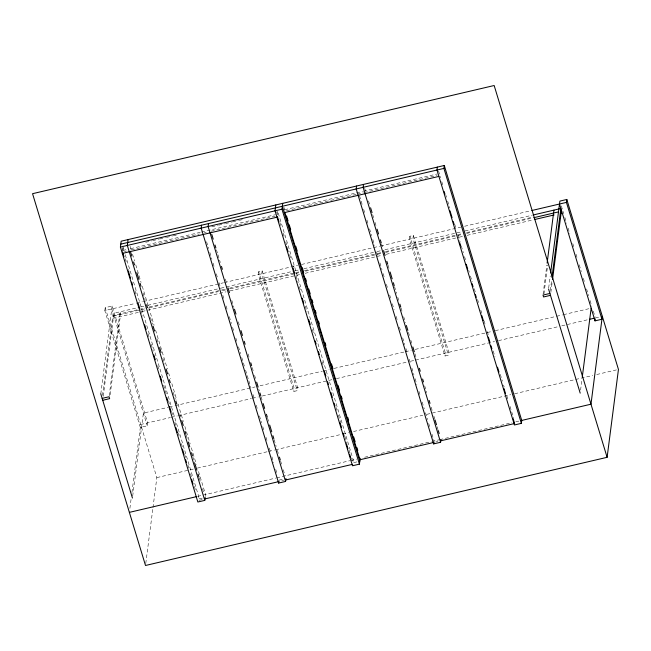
<?xml version="1.0" encoding="UTF-8"?>
<svg xmlns="http://www.w3.org/2000/svg" width="651" height="651" viewBox="0 0 651 651"><rect width="100%" height="100%" fill="white"/><g stroke="black" fill="none" stroke-linecap="round" stroke-linejoin="round"><path stroke-width="0.49" stroke-dasharray="3.25 2.44" d="M104.827 310.576L105.21 307.646L112.127 306.019L147.631 422.865L147.256 425.795L140.331 427.422L104.827 310.576L135.473 303.39M100.791 393.896L112.127 306.019M102.541 395.377L113.111 313.432L139.802 307.174M103.249 396.272L113.689 315.32L145.319 307.915M122.844 249.528L123.088 247.575M109.205 395.751L120.036 311.805L120.614 313.701L109.913 396.654M129.891 508.374L131.176 498.389M131.95 492.4L140.706 424.493L170.359 417.543M132.698 496.062L143.399 413.108L168.113 407.323M145.767 563.481L152.855 508.561M152.977 507.56L156.842 477.606L105.21 307.646M205.285 496.477L205.537 494.524L197.847 469.225M258.691 271.679L258.309 274.608L293.813 391.454L297.279 390.641L297.653 387.711L262.15 270.865L258.691 271.679L294.195 388.525L293.813 391.454M262.15 270.865L261.775 273.794L297.279 390.641M277.481 213.292L277.733 211.339M409.87 236.248L409.487 239.177L444.991 356.024L448.449 355.218L448.832 352.289L413.328 235.434L409.87 236.248L445.365 353.094L444.991 356.024M413.328 235.434L412.954 238.364L448.449 355.218M543.121 294.073L546.856 265.087M543.951 293.967L547.686 264.981M548.679 287.97L550.225 275.975M550.298 290.452L551.714 279.458M550.876 292.348L552.292 281.354M580.586 390.128L581.872 380.135M145.743 242.27L151.659 240.878M152.643 240.65L158.551 239.267M159.536 239.031L165.444 237.648M166.428 237.42L172.336 236.036M173.321 235.8L176.283 235.109M211.738 226.8L217.646 225.417M218.63 225.189L224.538 223.798M225.531 223.57L231.439 222.186M232.423 221.95L238.331 220.567M239.316 220.339L242.27 219.647M284.65 209.712L355.568 193.095M356.553 192.867L362.469 191.475M363.453 191.248L437.326 173.939M286.432 210.721L356.366 194.332M357.35 194.096L363.258 192.712M364.243 192.484L437.13 175.404M122.714 250.505L126.652 249.577M130.591 248.658L200.524 232.269M201.509 232.041L275.381 214.724M124.496 251.506L126.465 251.042M131.388 249.894L199.352 233.961M204.276 232.814L206.245 232.35M211.168 231.195L275.194 216.189M136.466 303.163L142.39 301.771M143.383 301.535L223.448 282.778M224.432 282.542L297.58 265.405M301.527 264.477L379.614 246.176M380.607 245.948L460.664 227.183M464.619 226.255L530.842 210.737M140.787 306.946L143.757 306.247M147.704 305.319L219.859 288.409M220.852 288.181L293.992 271.036M294.984 270.808L298.939 269.88M303.879 268.725L376.034 251.815M377.027 251.579L380.973 250.659M384.928 249.732L461.038 231.894M464.993 230.967L532.209 215.212M149.274 306.987L220.437 290.305M221.43 290.077L225.384 289.15M229.331 288.222L294.569 272.932M295.562 272.704L299.517 271.776M304.456 270.621L376.612 253.711M377.596 253.475L381.551 252.555M385.506 251.628L462.601 233.554M466.555 232.635L532.778 217.108M144.367 308.948L112.737 316.362L113.315 318.249L140.99 311.764M149.307 307.785L218.5 291.575M222.447 290.647L226.402 289.719M230.356 288.792L294.602 273.737M295.595 273.51L299.55 272.582M305.482 271.19L376.644 254.508M377.637 254.281L381.584 253.353M385.538 252.425L462.641 234.36M466.588 233.432L532.819 217.914M141.975 311.536L225.995 291.843M229.941 290.924L300.127 274.478M305.067 273.314L382.161 255.249M386.116 254.321L458.271 237.412M459.264 237.184L463.211 236.256M467.166 235.328L533.389 219.81M169.097 407.087L174.037 405.931M175.029 405.695L255.094 386.938M260.034 385.774L322.302 371.184M323.295 370.956L329.219 369.565M334.166 368.401L404.344 351.955M405.329 351.727L411.261 350.336M415.216 349.408L491.326 331.579M495.281 330.651L555.572 316.516M556.564 316.288L562.488 314.897M563.481 314.669L590.164 308.411M171.351 417.307L177.284 415.924M178.268 415.688L251.416 398.55M252.401 398.314L258.333 396.931M262.288 396.003L332.466 379.557M336.421 378.63L406.598 362.184M410.553 361.256L414.508 360.329M415.493 360.101L494.573 341.563M498.528 340.636L557.834 326.745M561.789 325.817L588.471 319.56M595.388 317.94L599.351 317.013M156.842 477.606L193.42 469.037M197.367 468.11L267.553 451.664M268.537 451.428L274.47 450.036M275.454 449.808L341.685 434.29M342.67 434.054L348.602 432.671M353.542 431.507L422.735 415.297M426.69 414.37L510.709 394.677M514.664 393.749L592.752 375.456M596.707 374.528L616.473 369.89M197.578 496.387L275.666 478.086M276.651 477.858L349.799 460.713M350.783 460.485L356.715 459.093M364.625 457.238L430.848 441.72M431.841 441.492L438.977 439.816M439.742 439.637L511.898 422.727M515.804 421.815L518.823 421.107M435.828 441.972L437.798 441.516M202.192 498.145L198.238 499.073L198.612 496.143L124.699 252.881M279.019 480.145L282.973 479.217M356.829 461.909L352.875 462.837L353.249 459.907L277.863 211.77M199.027 500.31L202.974 499.382M281.769 480.918L283.738 480.454M561.357 205.919L563.701 213.642M564.873 217.507L566.639 223.301M568.103 228.135L569.861 233.929M572.799 243.58L573.97 247.445M576.021 254.207L577.201 258.065M579.252 264.827L581.302 271.589M583.361 278.343L584.533 282.209M586.584 288.971L588.642 295.733M590.107 300.559L591.865 306.352M593.338 311.178L595.095 316.972M438.538 170.993L440.605 177.804M441.793 181.694L442.973 185.592M445.927 195.324L446.521 197.269M447.701 201.159L449.776 207.97M454.797 224.514L455.977 228.403M458.052 235.214L460.119 242.026M461.299 245.923L463.374 252.734M464.554 256.624L465.734 260.514M468.696 270.246L469.281 272.191M470.47 276.081L472.244 281.924M474.31 288.735L475.49 292.625M477.565 299.436L478.745 303.333M480.812 310.145L482 314.034M484.067 320.845L485.247 324.735M487.314 331.546L488.795 336.412M493.23 351.011L495.004 356.846M500.326 374.366L502.393 381.177M503.581 385.066L504.167 387.011M506.828 395.767L508.016 399.665M510.083 406.476L513.631 418.154M364.682 188.302L365.569 191.223M368.523 200.956L369.703 204.845M372.665 214.578L373.845 218.467M375.025 222.357L376.213 226.255M381.535 243.767L383.008 248.633M388.037 265.177L389.217 269.066M394.539 286.578L396.614 293.389M397.794 297.287L398.973 301.177M401.04 307.988L402.521 312.854M403.701 316.744L405.475 322.587M408.437 332.311L409.617 336.209M410.797 340.099L411.985 343.988M414.939 353.721L416.119 357.619M424.696 385.831L426.763 392.643M431.198 407.241L432.679 412.107M433.859 415.997L434.746 418.918M437.114 426.698L438.001 429.619M359.531 195.764L362.485 205.496M363.673 209.386L364.853 213.276M366.92 220.087L368.401 224.953M369.581 228.851L371.648 235.662M372.836 239.552L374.61 245.386M376.677 252.197L377.857 256.095M379.932 262.906L381.999 269.717M383.179 273.607L384.367 277.497M386.434 284.308L387.614 288.206M389.689 295.017L391.161 299.883M392.35 303.773L394.124 309.607M396.19 316.419L397.37 320.316M399.445 327.127L400.625 331.017M402.692 337.828L404.767 344.639M405.947 348.537L407.127 352.427M409.194 359.238L410.675 364.104M411.855 367.994L413.93 374.805M415.11 378.695L416.884 384.538M418.951 391.349L420.139 395.238M422.206 402.049L424.273 408.861M425.461 412.758L427.528 419.57M428.708 423.459L429.896 427.349M431.963 434.16L434.03 440.971M283.901 207.23L285.081 211.127M276.602 211.787L277.782 215.676M279.849 222.487L281.029 226.377M283.104 233.188L284.577 238.054M285.765 241.952L286.652 244.866M289.605 254.598L290.785 258.488M292.86 265.299L293.446 267.252M296.107 276.008L298.182 282.819M299.362 286.709L300.542 290.606M305.278 306.173L307.052 312.008M312.374 329.528L313.554 333.418M322.123 361.639L323.311 365.528M336.022 407.371L337.202 411.261M338.39 415.151L340.457 421.962M344.892 436.561L346.959 443.372M349.026 450.183L350.214 454.081M351.394 457.97L352.573 461.86M216.466 249.854L217.646 253.744M217.947 254.712L220.307 262.499M225.336 279.043L226.515 282.933M231.837 300.453L233.904 307.264M238.339 321.854L239.82 326.721M248.096 353.965L249.284 357.863M252.238 367.587L253.418 371.485M254.606 375.375L255.786 379.264M258.74 388.997L259.334 390.942M261.108 396.784L262.581 401.651M267.61 418.186L268.79 422.084M274.112 439.596L276.187 446.407M277.367 450.297L278.547 454.195M280.622 461.006L282.095 465.872M283.283 469.762L285.057 475.604M206.587 241.741L208.654 248.552M209.834 252.45L211.909 259.261M213.089 263.15L214.269 267.04M216.344 273.851L217.816 278.718M219.005 282.607L220.779 288.45M222.845 295.261L224.025 299.151M226.1 305.962L227.28 309.86M229.347 316.671L231.414 323.482M232.602 327.372L233.782 331.261M235.849 338.072L237.33 342.939M238.51 346.837L240.585 353.648M241.765 357.537L244.426 366.293M245.606 370.183L248.568 379.915M248.861 380.892L250.928 387.703M253.003 394.514L254.183 398.404M256.25 405.215L257.438 409.105M259.505 415.924L261.572 422.735M262.752 426.625L263.94 430.514M266.007 437.326L267.488 442.192M269.262 448.034L270.735 452.893M271.923 456.79L273.697 462.625M275.764 469.436L276.944 473.334M130.151 246.387L131.331 250.285M132.511 254.175L134.586 260.986M135.766 264.876L141.088 282.396M142.268 286.285L148.477 306.719M148.778 307.695L154.092 325.207M155.573 330.073L167.397 368.995M168.585 372.885L170.359 378.727M171.831 383.594L176.86 400.137M178.04 404.027L183.362 421.539M184.843 426.405L190.165 443.925M191.345 447.815L196.374 464.358M143.074 293.105L145.14 299.916M150.462 317.436L152.537 324.247M156.972 338.837L158.152 342.735M162.88 358.302L164.654 364.137M173.231 392.358L175.298 399.169M179.733 413.767L181.214 418.634M186.235 435.177L187.423 439.067M192.745 456.579L194.812 463.39M199.247 477.989L200.427 481.878M202.502 488.689L203.975 493.556M122.925 247.038L124.406 251.904M121.957 248.023L123.145 251.913M125.212 258.724L126.392 262.622M128.467 269.433L129.053 271.377M134.969 290.834L136.149 294.732M140.885 310.299L142.659 316.134M147.972 333.654L149.16 337.543M151.227 344.355L153.294 351.166M157.729 365.764L159.21 370.631M163.645 385.221L166.306 393.985M168.373 400.796L169.854 405.663M171.628 411.497L172.808 415.387M174.883 422.198L176.063 426.096M178.13 432.907L179.31 436.797M181.385 443.608L182.565 447.497M184.632 454.308L185.82 458.206M187.887 465.017L189.368 469.884M190.548 473.773L191.435 476.695M194.389 486.419L195.577 490.317M111.752 308.948L147.256 425.795"/><path stroke-width="0.98" d="M205.163 497.454L204.78 500.383L197.855 502.002L120.402 247.063L121.159 241.204L444.283 165.476L521.736 420.424L521.361 423.353L514.436 424.973L436.976 170.033L437.358 167.104M128.076 239.576L127.327 245.435L204.78 500.383M201.558 225.197L201.183 228.127L278.636 483.075L285.561 481.447L285.944 478.518M208.483 223.578L208.108 226.507L285.561 481.447M275.796 204.959L275.039 210.818L352.492 465.766L359.417 464.139L360.174 458.28M359.417 464.139L281.964 209.199L282.721 203.34M278.636 483.075L278.888 481.122M356.577 186.031L356.195 188.961L433.656 443.901L440.581 442.281L440.955 439.352M363.502 184.412L363.12 187.342L440.581 442.281M521.361 423.353L443.901 168.406L444.283 165.476M433.656 443.901L433.908 441.948M547.117 263.094L553.944 210.118M550.616 272.981L559.884 201.094L566.809 199.466L618.45 369.434L607.114 457.311L145.507 565.483L32.55 193.689L494.158 85.517L607.114 457.311M551.975 277.456L560.869 208.499L533.193 214.985M552.553 279.352L561.447 210.395M559.51 204.023L595.014 320.87L601.939 319.25L566.435 202.396L566.809 199.466M582.263 377.141L591.157 308.183M595.014 320.87L595.266 318.917M602.313 316.321L590.978 404.198L520.8 420.644M120.777 244.133L443.901 168.406M120.402 247.063L281.964 209.199M284.275 212.641L438.912 176.405M122.339 253.434L276.976 217.198M531.834 210.509L566.435 202.396M533.804 217.686L558.517 211.892M534.381 219.574L554.147 214.944M102.158 398.379L109.083 396.752L109.653 398.648L102.728 400.275M549.916 293.446L542.991 295.074L543.561 296.962L550.486 295.342M589.464 319.332L594.404 318.168M129.37 512.37L196.635 496.607M433.859 442.436L359.987 459.744L284.764 212.153M440.751 440.817L514.624 423.508L513.151 418.65M204.943 498.918L278.815 481.61M285.708 479.99L352.687 464.301M560.495 211.429L561.072 213.325M548.549 288.971L580.196 393.131M444.12 191.443L444.999 194.356M450.02 210.867L452.087 217.662M453.267 221.543L454.146 224.457M459.752 242.904L460.639 245.818M466.246 264.265L467.719 269.123M472.146 283.69L473.025 286.603M475.385 294.366L476.272 297.279M481.878 315.727L483.351 320.585M488.372 337.096L489.845 341.946M491.025 345.827L491.912 348.741M497.51 367.188L498.992 372.046M504.004 388.557L505.477 393.407M370.59 207.767L372.071 212.625M377.1 229.168L378.573 234.035M380.347 239.877L381.234 242.79M383.602 250.578L385.083 255.444M386.857 261.279L387.744 264.2M390.104 271.988L392.179 278.799M393.359 282.689L394.246 285.61M399.86 304.098L400.747 307.012M406.362 325.5L407.843 330.366M412.872 346.91L414.345 351.776M419.374 368.32L420.261 371.241M422.629 379.02L423.516 381.942M429.131 400.43L430.018 403.351M435.039 419.887L436.52 424.753M438.294 430.596L439.181 433.517M286.562 215.994L288.035 220.852M289.223 224.75L290.696 229.616M295.725 246.151L297.206 251.017M302.227 267.561L303.708 272.427M305.482 278.27L306.369 281.183M308.737 288.971L310.21 293.837M311.984 299.672L312.871 302.593M315.239 310.381L316.126 313.294M318.494 321.081L319.372 324.003M324.995 342.491L325.882 345.404M331.497 363.893L332.978 368.759M337.999 385.302L339.48 390.169M341.254 396.003L342.141 398.925M347.756 417.413L348.643 420.334M353.672 436.878L355.145 441.744M356.919 447.579L357.806 450.5M282.339 206.269L359.8 461.209M277.456 216.702L278.929 221.56M286.603 246.802L288.076 251.652M293.096 268.163L294.569 273.021M302.235 298.264L303.716 303.114M308.729 319.625L310.201 324.483M315.222 340.986L316.101 343.899M318.461 351.67L319.348 354.575M324.361 371.086L325.842 375.944M327.608 381.763L328.495 384.676M330.854 392.447L332.327 397.305M334.101 403.124L334.98 406.037M340.001 422.548L341.474 427.406M343.24 433.224L344.127 436.137M346.487 443.909L347.968 448.767M349.733 454.585L350.62 457.498M211.738 234.279L213.211 239.145M214.985 244.988L215.872 247.901M221.495 266.389L222.373 269.311M227.996 287.799L229.469 292.665M234.498 309.209L235.979 314.075M241 330.61L242.481 335.477M244.255 341.319L245.142 344.241M250.757 362.729L251.644 365.642M256.673 382.186L258.146 387.052M259.92 392.887L260.807 395.808M263.175 403.596L264.656 408.462M266.43 414.296L267.317 417.218M269.677 424.997L271.752 431.816M272.932 435.706L273.819 438.628M279.434 457.116L280.321 460.029M130.363 251.262L131.844 256.128M133.618 261.971L134.505 264.892M136.865 272.671L138.94 279.482M140.12 283.38L141.007 286.294M146.621 304.782L147.508 307.703M153.123 326.192L154.604 331.058M159.633 347.601L161.106 352.468M166.135 369.003L167.616 373.869M169.39 379.712L170.277 382.625M175.892 401.114L176.779 404.035M181.8 420.579L183.281 425.445M185.055 431.279L185.942 434.201M188.31 441.988L189.783 446.855M191.557 452.689L192.444 455.61M194.812 463.39L196.879 470.201M198.067 474.099L198.954 477.012M122.526 251.97L123.999 256.828M128.426 271.386L130.493 278.189M131.673 282.07L132.552 284.983M138.158 303.431L139.631 308.281M144.652 324.792L146.125 329.65M153.799 354.893L155.272 359.743M160.284 376.254L161.757 381.112M166.778 397.615L167.657 400.528M169.431 406.354L170.904 411.204M175.916 427.715L177.398 432.573M182.41 449.076L183.883 453.934M185.657 459.752L186.544 462.666M191.557 479.177L193.03 484.027M100.791 393.896L132.438 498.056"/></g></svg>
